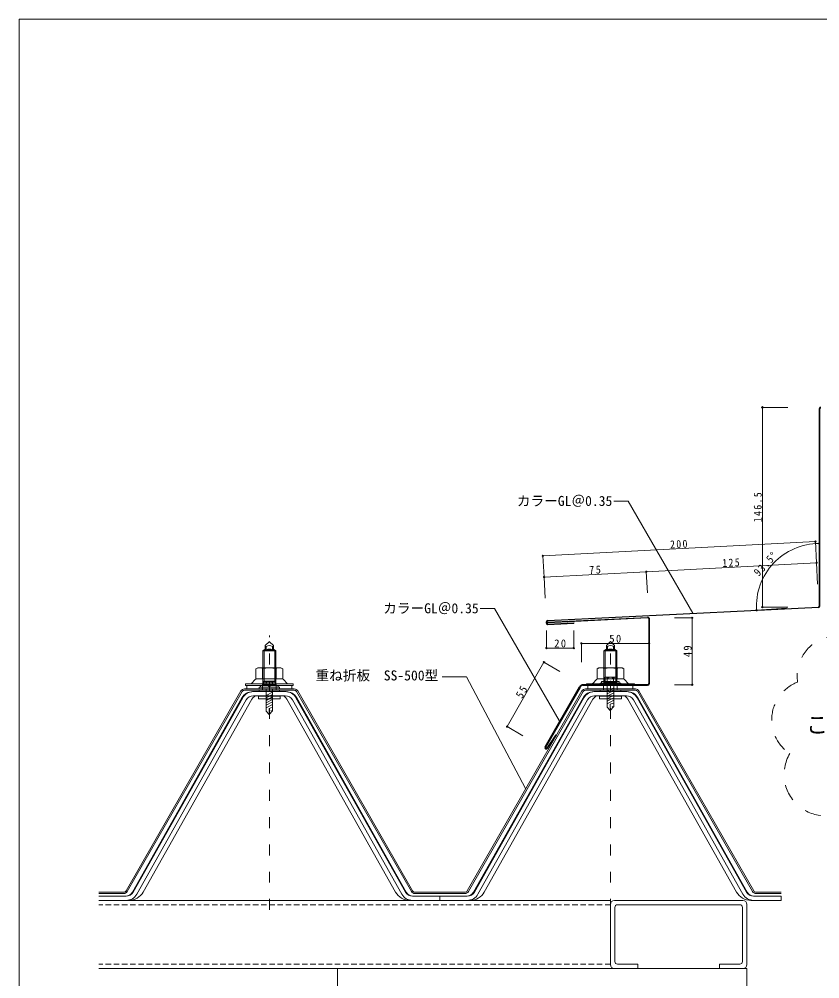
# Model space of a CAD drawing. Units: millimetres at full size. Extents: x -818 to 4206, y -602 to 594.
# Drawn here: x 864 to 1451, y -138 to 565 of the extents above; entities that cross this region are included whole.
import ezdxf
from ezdxf.enums import TextEntityAlignment as Align

# ---------------------------------------------------------------- set-up
doc = ezdxf.new("R2010")
doc.units = ezdxf.units.MM
doc.header["$LTSCALE"] = 2
doc.header["$PDMODE"] = 32
doc.header["$PDSIZE"] = 1
for name, pattern in [('DASHED2', [3, 2, -1]), ('DASHED_SPACED', [12, 6, -6]), ('USER3', [10, 4, -6])]:
    doc.linetypes.add(name, pattern=pattern)
for name, color, linetype, lineweight in [('0-4_壁', 7, 'Continuous', 18), ('5-1_寸法', 5, 'Continuous', 13), ('F-A_F-Aﾚｲﾔ', 4, 'Continuous', 18)]:
    doc.layers.add(name, color=color, linetype=linetype, lineweight=lineweight)
doc.styles.add('ＭＳ ゴシック', font='')
doc.styles.get('ＭＳ ゴシック').set_extended_font_data('MS Gothic')

# ---------------------------------------------------------------- blocks, each defined once
blk = doc.blocks.new('A$C6655204a')
at = {"layer": '0-4_壁'}
blk.add_lwpolyline([(13326.73, -16574.62), (13326.73, -2645.93), (-7158.73, -2645.93), (-7158.73, -16574.62)], close=True, dxfattribs=at)
blk = doc.blocks.new('鈑金ビス')
at = {"layer": '5-1_寸法', "color": 7, "lineweight": 18}
for p, q in [((3.654, 9.329), (-3.274, 9.329)), ((-2.119, 6.129), (-2.119, 8.129)), ((2.5, 6.129), (2.5, 8.129)), ((-7.29, 4.929), (6.67, 4.929)), ((7.67, 4.929), (-6.29, 4.929)), ((-2.21, 4.929), (0.19, 4.929)), ((-2.21, -12.257), (-2.21, 3.729)), ((-2.21, 1.449), (2.55, -1.058)), ((-0.41, 6.129), (-0.088, 4.929)), ((0.79, 4.929), (0.469, 6.129)), ((2.55, -12.543), (2.55, 3.729)), ((7.67, 3.729), (7.67, 4.929)), ((-2.21, -0.359), (2.55, -2.866)), ((-2.21, -2.167), (2.55, -4.675)), ((-2.21, -3.976), (2.55, -6.483)), ((-2.21, -5.784), (2.55, -8.291)), ((-2.21, -7.593), (2.55, -10.1)), ((0.309, -15.135), (-2.21, -12.257)), ((0.309, -10.559), (-2.091, -9.642)), ((-1.43, -12.52), (-1.715, -12.801)), ((0.309, -15.135), (0.309, -10.559)), ((0.309, -15.135), (2.55, -12.543))]:
    blk.add_line(p, q, dxfattribs=at)
for points in [[(-4.429, 8.129), (-4.429, 6.129), (4.809, 6.129), (4.809, 8.129)], [(-7.29, 4.929), (-7.29, 3.729), (7.67, 3.729)], [(6.67, 4.929), (6.67, 6.129), (-6.29, 6.129), (-6.29, 4.929)], [(-1.288, -12.38), (-1.002, -12.099), (-1.288, -12.38)]]:
    blk.add_lwpolyline(points, dxfattribs=at)
for centre, radius, start, end in [((-3.274, 8.173), 1.156, 357.79578, 182.20424), ((0.19, 6.507), 2.822, 35.08586, 144.91416), ((3.654, 8.173), 1.156, 357.79578, 182.20424)]:
    blk.add_arc(centre, radius, start, end, dxfattribs=at)

msp = doc.modelspace()

# ---------------------------------------------------------------- linework, layer by layer
at = {"layer": '5-1_寸法', "color": 3}
for p, q in [((1408.443, 280.966), (1427.186, 280.966)), ((1408.443, 280.966), (1427.186, 280.966)), ((1408.443, 280.966), (1408.443, 134.498)), ((1247.646, 172.111), (1447.347, 182.577)), ((1450.133, 159.272), (1450.133, 181.152)), ((1247.646, 172.111), (1248.462, 156.546)), ((1323.359, 160.471), (1448.163, 167.012)), ((1448.163, 167.012), (1448.979, 151.447)), ((1248.462, 156.546), (1323.359, 160.471)), ((1248.462, 156.546), (1249.278, 140.981)), ((1323.359, 160.471), (1324.175, 144.907)), ((1323.359, 160.471), (1324.175, 144.907)), ((1408.443, 134.498), (1427.186, 134.498)), ((1408.443, 134.498), (1427.186, 134.498)), ((1357.087, 126.685), (1344.039, 126.685)), ((1357.087, 77.577), (1357.087, 126.685)), ((1426.055, 133.642), (1404.218, 132.277)), ((1250.182, 104.527), (1250.182, 117.475)), ((1270.256, 104.527), (1270.256, 117.475)), ((1275.828, 107.961), (1275.828, 94.077)), ((1275.828, 107.961), (1325.392, 107.961)), ((1325.392, 107.961), (1325.392, 94.077)), ((1270.256, 104.527), (1250.182, 104.527)), ((1221.336, 46.991), (1248.417, 94.087)), ((1248.417, 94.087), (1260.064, 87.39)), ((1357.087, 77.577), (1344.039, 77.577)), ((1221.336, 46.991), (1232.983, 40.293))]:
    msp.add_line(p, q, dxfattribs=at)
at = {"layer": '5-1_寸法', "color": 2, "lineweight": 25}
for p, q in [((1450.133, 279.995), (1450.133, 135.147)), ((1450.483, 135.147), (1450.483, 279.995)), ((1251.132, 124.773), (1449.515, 134.498)), ((1449.532, 134.148), (1251.149, 124.423)), ((1251.197, 123.45), (1324.326, 127.034)), ((1324.343, 126.685), (1251.214, 123.1)), ((1250.231, 122.726), (1250.182, 123.725)), ((1250.581, 122.744), (1250.532, 123.742)), ((1251.214, 123.1), (1251.197, 123.45)), ((1251.262, 122.126), (1270.239, 123.056)), ((1251.279, 121.777), (1270.256, 122.707)), ((1270.239, 123.056), (1270.256, 122.707)), ((1325.392, 78.577), (1325.392, 125.686)), ((1325.742, 78.577), (1325.742, 125.686)), ((1324.392, 77.577), (1277.129, 77.577)), ((1249.263, 32.078), (1274.528, 76.071)), ((1274.831, 75.897), (1249.567, 31.904)), ((1277.129, 77.227), (1324.392, 77.227)), ((1250.998, 31.082), (1257.67, 40.693))]:
    msp.add_line(p, q, dxfattribs=at)
at = {"layer": '5-1_寸法', "color": 4}
for p, q in [((1299.615, 212.137), (1310.111, 212.137)), ((1357.539, 129.989), (1310.111, 212.137)), ((1201.679, 133.447), (1212.175, 133.447)), ((1259.603, 51.3), (1212.175, 133.447)), ((1038.633, 89.977), (1037.318, 89.218)), ((1037.318, 81.977), (1037.318, 89.218)), ((1038.633, 89.977), (1055.633, 89.977)), ((1042.226, 81.977), (1042.226, 89.565)), ((1052.041, 81.977), (1052.041, 89.565)), ((1055.633, 89.977), (1056.948, 89.218)), ((1056.948, 81.977), (1056.948, 89.218)), ((1288.633, 89.977), (1287.318, 89.218)), ((1287.318, 81.977), (1287.318, 89.218)), ((1288.633, 89.977), (1305.633, 89.977)), ((1292.226, 81.977), (1292.226, 89.565)), ((1302.041, 81.977), (1302.041, 89.565)), ((1305.633, 89.977), (1306.948, 89.218)), ((1306.948, 81.977), (1306.948, 89.218)), ((1047.133, 78.377), (1029.633, 78.377)), ((1029.633, 76.977), (1029.633, 78.377)), ((1034.612, 78.931), (1036.345, 80.938)), ((1037.318, 81.977), (1056.948, 81.977)), ((1047.133, 78.377), (1064.633, 78.377)), ((1059.655, 78.931), (1057.921, 80.938)), ((1064.633, 76.977), (1064.633, 78.377)), ((1297.133, 78.377), (1279.633, 78.377)), ((1279.633, 76.977), (1279.633, 78.377)), ((1284.612, 78.931), (1286.345, 80.938)), ((1287.318, 81.977), (1306.948, 81.977)), ((1297.133, 78.377), (1314.633, 78.377)), ((1309.655, 78.931), (1307.921, 80.938)), ((1314.633, 76.977), (1314.633, 78.377)), ((1047.133, 76.977), (1029.633, 76.977)), ((1047.133, 76.977), (1064.633, 76.977)), ((1047.133, 74.577), (1063.633, 74.577)), ((1063.633, 74.577), (1063.633, 76.977)), ((1297.133, 76.977), (1279.633, 76.977)), ((1297.133, 76.977), (1314.633, 76.977)), ((1297.133, 74.577), (1313.633, 74.577)), ((1313.633, 74.577), (1313.633, 76.977))]:
    msp.add_line(p, q, dxfattribs=at)
at = {"layer": '5-1_寸法', "linetype": 'USER3', "lineweight": 9}
for p, q in [((1047.133, -87.423), (1047.133, 113.701)), ((1297.133, -87.423), (1297.133, 113.701))]:
    msp.add_line(p, q, dxfattribs=at)
at = {"layer": '5-1_寸法', "lineweight": 9}
for p, q in [((1046.921, 109.189), (1044.133, 106.401)), ((1044.133, 106.401), (1044.133, 103.137)), ((1044.883, 105.601), (1044.133, 105.601)), ((1044.883, 105.601), (1044.883, 103.137)), ((1047.345, 109.189), (1050.133, 106.401)), ((1050.133, 105.601), (1049.383, 105.601)), ((1049.383, 105.601), (1049.383, 103.137)), ((1050.133, 106.401), (1050.133, 103.137)), ((1296.921, 109.189), (1294.133, 106.401)), ((1294.133, 106.401), (1294.133, 103.137)), ((1294.883, 105.601), (1294.133, 105.601)), ((1294.883, 105.601), (1294.883, 103.137)), ((1297.345, 109.189), (1300.133, 106.401)), ((1300.133, 105.601), (1299.383, 105.601)), ((1299.383, 105.601), (1299.383, 103.137)), ((1300.133, 106.401), (1300.133, 103.137)), ((1044.133, 103.777), (1042.368, 102.365)), ((1051.898, 102.365), (1042.368, 102.365)), ((1042.368, 78.114), (1042.368, 102.365)), ((1043.228, 79.604), (1043.228, 103.053)), ((1050.933, 103.137), (1043.333, 103.137)), ((1050.133, 103.777), (1051.898, 102.365)), ((1051.038, 79.604), (1051.038, 103.053)), ((1051.898, 78.114), (1051.898, 102.365)), ((1294.133, 103.777), (1292.368, 102.365)), ((1301.898, 102.365), (1292.368, 102.365)), ((1292.368, 78.114), (1292.368, 102.365)), ((1293.228, 79.604), (1293.228, 103.053)), ((1300.933, 103.137), (1293.333, 103.137)), ((1300.133, 103.777), (1301.898, 102.365)), ((1301.038, 79.604), (1301.038, 103.053)), ((1301.898, 78.114), (1301.898, 102.365)), ((1042.133, 77.879), (1042.368, 78.114)), ((1052.133, 77.879), (1042.133, 77.879)), ((1042.133, 77.879), (1042.133, 73.577)), ((1051.898, 79.604), (1042.368, 79.604)), ((1042.368, 78.114), (1043.228, 79.604)), ((1047.133, 78.114), (1042.368, 78.114)), ((1047.133, 78.114), (1051.898, 78.114)), ((1051.898, 78.114), (1051.038, 79.604)), ((1052.133, 77.879), (1051.898, 78.114)), ((1052.133, 77.879), (1052.133, 73.577)), ((1292.133, 77.879), (1292.368, 78.114)), ((1302.133, 77.879), (1292.133, 77.879)), ((1292.133, 77.879), (1292.133, 73.577)), ((1301.898, 79.604), (1292.368, 79.604)), ((1292.368, 78.114), (1293.228, 79.604)), ((1297.133, 78.114), (1292.368, 78.114)), ((1297.133, 78.114), (1301.898, 78.114)), ((1301.898, 78.114), (1301.038, 79.604)), ((1302.133, 77.879), (1301.898, 78.114)), ((1302.133, 77.879), (1302.133, 73.577)), ((1034.893, 72.577), (1059.373, 72.577)), ((1039.633, 73.577), (1054.633, 73.577)), ((1039.633, 73.077), (1039.633, 73.577)), ((1054.633, 73.077), (1054.633, 73.577)), ((1284.893, 72.577), (1309.373, 72.577)), ((1289.633, 73.577), (1304.633, 73.577)), ((1289.633, 73.077), (1289.633, 73.577)), ((1304.633, 73.077), (1304.633, 73.577)), ((946.854, -74.368), (1027.052, 67.994)), ((1027.626, 67.994), (947.428, -74.368)), ((950.042, -75.84), (1030.239, 66.522)), ((954.69, -74.313), (1034.314, 67.031)), ((1047.133, 69.577), (1035.467, 69.577)), ((1039.133, 67.577), (1039.133, 69.277)), ((1047.133, 69.277), (1039.433, 69.277)), ((1047.133, 67.277), (1039.433, 67.277)), ((1041.533, 69.277), (1041.533, 69.577)), ((1046.7, 69.577), (1046.527, 69.277)), ((1047.133, 69.577), (1058.8, 69.577)), ((1054.833, 69.277), (1047.133, 69.277)), ((1047.133, 67.277), (1054.833, 67.277)), ((1047.566, 69.577), (1047.739, 69.277)), ((1052.733, 69.277), (1052.733, 69.577)), ((1055.133, 67.577), (1055.133, 69.277)), ((1139.576, -74.313), (1059.953, 67.031)), ((1144.225, -75.84), (1064.027, 66.522)), ((1066.641, 67.994), (1146.838, -74.368)), ((1147.412, -74.368), (1067.215, 67.994)), ((1196.854, -74.368), (1277.052, 67.994)), ((1277.626, 67.994), (1197.428, -74.368)), ((1200.042, -75.84), (1280.239, 66.522)), ((1204.69, -74.313), (1284.314, 67.031)), ((1297.133, 69.577), (1285.467, 69.577)), ((1289.133, 67.577), (1289.133, 69.277)), ((1297.133, 69.277), (1289.433, 69.277)), ((1297.133, 67.277), (1289.433, 67.277)), ((1291.533, 69.277), (1291.533, 69.577)), ((1296.7, 69.577), (1296.527, 69.277)), ((1297.133, 69.577), (1308.8, 69.577)), ((1304.833, 69.277), (1297.133, 69.277)), ((1297.133, 67.277), (1304.833, 67.277)), ((1297.566, 69.577), (1297.739, 69.277)), ((1302.733, 69.277), (1302.733, 69.577)), ((1305.133, 67.577), (1305.133, 69.277)), ((1389.576, -74.313), (1309.953, 67.031)), ((1394.225, -75.84), (1314.027, 66.522)), ((1316.641, 67.994), (1396.838, -74.368)), ((1397.412, -74.368), (1317.215, 67.994)), ((922.133, -77.423), (942.201, -77.423)), ((944.235, -80.423), (922.133, -80.423)), ((1150.032, -80.423), (1172.133, -80.423)), ((1172.133, -77.423), (1152.066, -77.423)), ((1172.133, -77.423), (1192.201, -77.423)), ((1172.133, -77.423), (1172.133, -80.423)), ((1194.235, -80.423), (1172.133, -80.423)), ((1400.032, -80.423), (1422.133, -80.423)), ((1422.133, -77.423), (1402.066, -77.423)), ((1422.133, -77.423), (1422.133, -80.423))]:
    msp.add_line(p, q, dxfattribs=at)
at = {"layer": '5-1_寸法', "color": 1, "lineweight": 18}
for p, q in [((1026.267, 73.076), (942.135, -73.423)), ((1027.133, 72.576), (943.001, -73.923)), ((1065.4, 74.577), (1028.866, 74.577)), ((1065.4, 73.577), (1028.866, 73.577)), ((1151.265, -73.923), (1067.133, 72.576)), ((1152.131, -73.423), (1067.999, 73.076)), ((1276.267, 73.076), (1192.135, -73.423)), ((1277.133, 72.576), (1193.001, -73.923)), ((1315.4, 74.577), (1278.866, 74.577)), ((1315.4, 73.577), (1278.866, 73.577)), ((1401.265, -73.923), (1317.133, 72.576)), ((1402.131, -73.423), (1317.999, 73.076)), ((940.404, -74.423), (922.133, -74.423)), ((940.4, -74.423), (922.133, -74.423)), ((940.404, -75.423), (922.133, -75.423)), ((1172.133, -74.423), (1153.862, -74.423)), ((1172.133, -75.423), (1153.862, -75.423)), ((1190.404, -74.423), (1172.133, -74.423)), ((1190.4, -74.423), (1172.133, -74.423)), ((1190.404, -75.423), (1172.133, -75.423)), ((1422.133, -74.423), (1403.862, -74.423)), ((1422.133, -75.423), (1403.862, -75.423))]:
    msp.add_line(p, q, dxfattribs=at)
at = {"layer": '5-1_寸法', "color": 8, "lineweight": 18}
for p, q in [((1297.133, -80.423), (922.133, -80.423)), ((1297.133, -127.423), (1297.133, -83.423)), ((1300.133, -80.423), (1394.133, -80.423)), ((1391.933, -83.623), (1302.333, -83.623)), ((1397.133, -127.423), (1397.133, -83.423)), ((1300.333, -125.223), (1300.333, -85.623)), ((1393.933, -125.223), (1393.933, -85.623)), ((1297.133, -130.423), (922.145, -130.423)), ((1300.133, -130.423), (1317.133, -130.423)), ((1302.333, -127.223), (1317.133, -127.223)), ((1317.133, -127.223), (1317.133, -130.423)), ((1377.133, -127.223), (1377.133, -130.423)), ((1391.933, -127.223), (1377.133, -127.223)), ((1394.133, -130.423), (1377.133, -130.423))]:
    msp.add_line(p, q, dxfattribs=at)
at = {"layer": '5-1_寸法', "color": 8, "linetype": 'DASHED2', "lineweight": 18}
for p, q in [((1297.133, -83.623), (922.133, -83.623)), ((1297.133, -127.223), (922.145, -127.223))]:
    msp.add_line(p, q, dxfattribs=at)
at = {"layer": '5-1_寸法', "color": 3}
msp.add_lwpolyline([(1447.347, 182.577), (1448.163, 167.012), (1448.979, 151.447)], dxfattribs=at)
at = {"layer": '5-1_寸法', "color": 4}
for points in [[(1047.133, 74.577), (1030.633, 74.577), (1030.633, 76.977)], [(1297.133, 74.577), (1280.633, 74.577), (1280.633, 76.977)]]:
    msp.add_lwpolyline(points, dxfattribs=at)
at = {"layer": '5-1_寸法', "color": 2, "lineweight": 25}
msp.add_lwpolyline([(1250.693, 31.257), (1257.382, 40.892), (1257.67, 40.693)], dxfattribs=at)
at = {"layer": '5-1_寸法', "color": 7, "lineweight": 18}
for points in [[(1229.133, -145.423), (1097.133, -145.423), (1097.133, -130.423), (1397.133, -130.423)], [(1397.133, -130.423), (1397.133, -145.423), (1265.133, -145.423)]]:
    msp.add_lwpolyline(points, dxfattribs=at)
at = {"layer": '5-1_寸法', "color": 2, "lineweight": 25}
for centre, radius, start, end in [((1451.133, 279.995), 1, 76.04412, 180), ((1451.133, 279.995), 0.65, 76.04412, 180), ((1449.483, 135.147), 0.65, 272.80637, 0), ((1449.483, 135.147), 1, 272.80637, 0), ((1324.392, 125.686), 1.35, 0, 92.80637), ((1324.392, 125.686), 1, 0, 92.80637), ((1251.181, 123.774), 1, 92.80637, 182.80637), ((1251.23, 122.775), 1, 182.80637, 272.80637), ((1251.181, 123.774), 0.65, 92.80637, 182.80637), ((1251.23, 122.775), 0.65, 182.80637, 272.80637), ((1277.129, 74.577), 3, 90, 150.13199), ((1324.392, 78.577), 1, 270, 0), ((1324.392, 78.577), 1.35, 270, 0), ((1277.129, 74.577), 2.65, 90, 150.13199), ((1250.131, 31.58), 1, 150.13199, 234.27972), ((1250.131, 31.58), 0.65, 150.13199, 245.98427), ((1250.131, 31.58), 1, 234.27972, 240.13199), ((1250.131, 31.58), 1, 240.13199, 245.98427), ((1250.131, 31.58), 1, 245.98427, 330.13199), ((1250.131, 31.58), 0.65, 245.98427, 330.13199)]:
    msp.add_arc(centre, radius, start, end, dxfattribs=at)
at = {"layer": '5-1_寸法', "color": 3}
msp.add_arc((1450.133, 135.147), 46.005, 90, 183.57629, dxfattribs=at)
at = {"layer": '5-1_寸法', "lineweight": 9}
for centre, radius, start, end in [((1047.133, 102.837), 3.564, 50.85375, 129.14625), ((1047.133, 108.977), 0.3, 45, 135), ((1297.133, 102.837), 3.564, 50.85375, 129.14625), ((1297.133, 108.977), 0.3, 45, 135), ((1047.133, 99.502), 4.275, 58.24378, 121.75622), ((1297.133, 99.502), 4.275, 58.24378, 121.75622), ((1034.893, 63.577), 9, 90, 150.60599), ((1035.467, 63.577), 9, 90, 150.60599), ((1040.133, 73.077), 0.5, 180, 270), ((1054.133, 73.077), 0.5, 270, 0), ((1058.8, 63.577), 9, 29.39401, 90), ((1059.373, 63.577), 9, 29.39401, 90), ((1284.893, 63.577), 9, 90, 150.60599), ((1285.467, 63.577), 9, 90, 150.60599), ((1290.133, 73.077), 0.5, 180, 270), ((1304.133, 73.077), 0.5, 270, 0), ((1308.8, 63.577), 9, 29.39401, 90), ((1309.373, 63.577), 9, 29.39401, 90), ((1035.467, 63.577), 6, 90, 150.60599), ((1038.67, 64.577), 5, 90, 150.60599), ((1039.433, 69.277), 0.3, 90, 180), ((1040.133, 69.277), 1, 162.5424, 180), ((1039.433, 68.977), 0.3, 90, 180), ((1039.433, 67.577), 0.3, 180, 270), ((1054.833, 69.277), 0.3, 0, 90), ((1054.833, 68.977), 0.3, 0, 90), ((1054.833, 67.577), 0.3, 270, 0), ((1054.133, 69.277), 1, 0, 17.4576), ((1055.596, 64.577), 5, 29.39401, 90), ((1058.8, 63.577), 6, 29.39401, 90), ((1285.467, 63.577), 6, 90, 150.60599), ((1288.67, 64.577), 5, 90, 150.60599), ((1289.433, 69.277), 0.3, 90, 180), ((1290.133, 69.277), 1, 162.5424, 180), ((1289.433, 68.977), 0.3, 90, 180), ((1289.433, 67.577), 0.3, 180, 270), ((1304.833, 69.277), 0.3, 0, 90), ((1304.833, 68.977), 0.3, 0, 90), ((1304.833, 67.577), 0.3, 270, 0), ((1304.133, 69.277), 1, 0, 17.4576), ((1305.596, 64.577), 5, 29.39401, 90), ((1308.8, 63.577), 6, 29.39401, 90), ((941.627, -71.423), 6, 270, 330.60599), ((942.201, -71.423), 6, 270, 330.60599), ((942.201, -71.423), 9, 270, 330.60599), ((944.235, -68.423), 12, 270, 330.60599), ((1150.032, -68.423), 12, 209.39401, 270), ((1152.066, -71.423), 9, 209.39401, 270), ((1152.066, -71.423), 6, 209.39401, 270), ((1152.64, -71.423), 6, 209.39401, 270), ((1191.627, -71.423), 6, 270, 330.60599), ((1192.201, -71.423), 6, 270, 330.60599), ((1192.201, -71.423), 9, 270, 330.60599), ((1194.235, -68.423), 12, 270, 330.60599), ((1400.032, -68.423), 12, 209.39401, 270), ((1402.066, -71.423), 9, 209.39401, 270), ((1402.066, -71.423), 6, 209.39401, 270), ((1402.64, -71.423), 6, 209.39401, 270)]:
    msp.add_arc(centre, radius, start, end, dxfattribs=at)
at = {"layer": '5-1_寸法', "color": 4}
for centre, radius, start, end in [((1040.125, 84.411), 5.566, 67.82073, 120.2784), ((1047.133, 60.532), 29.445, 80.40598, 99.59402), ((1054.142, 84.411), 5.566, 59.7216, 112.17927), ((1290.125, 84.411), 5.566, 67.82073, 120.2784), ((1297.133, 60.532), 29.445, 80.40598, 99.59402), ((1304.142, 84.411), 5.566, 59.7216, 112.17927), ((1033.401, 79.977), 1.6, 270, 319.18321), ((1038.616, 78.977), 3, 90, 139.18321), ((1055.651, 78.977), 3, 40.81679, 90), ((1060.866, 79.977), 1.6, 220.81679, 270), ((1283.401, 79.977), 1.6, 270, 319.18321), ((1288.616, 78.977), 3, 90, 139.18321), ((1305.651, 78.977), 3, 40.81679, 90), ((1310.866, 79.977), 1.6, 220.81679, 270)]:
    msp.add_arc(centre, radius, start, end, dxfattribs=at)
at = {"layer": '5-1_寸法', "color": 1, "lineweight": 18}
for centre, radius, start, end in [((1028.866, 71.577), 3, 89.98346, 150.01615), ((1028.865, 71.577), 2, 89.97576, 150.02524), ((1065.401, 71.577), 3, 29.98923, 90.01224), ((1065.401, 71.577), 2, 29.98385, 90.01829), ((1278.866, 71.577), 3, 89.98346, 150.01615), ((1278.865, 71.577), 2, 89.97576, 150.02524), ((1315.401, 71.577), 3, 29.98923, 90.01224), ((1315.401, 71.577), 2, 29.98385, 90.01829), ((940.403, -72.423), 2, 270.01378, 329.98587), ((940.403, -72.423), 3, 270.01857, 329.97914), ((1153.863, -72.423), 3, 210.01985, 269.97743), ((1153.863, -72.423), 2, 210.01312, 269.98397), ((1190.403, -72.423), 2, 270.01378, 329.98587), ((1190.403, -72.423), 3, 270.01857, 329.97914), ((1403.863, -72.423), 3, 210.01985, 269.97743), ((1403.863, -72.423), 2, 210.01312, 269.98397)]:
    msp.add_arc(centre, radius, start, end, dxfattribs=at)
at = {"layer": '5-1_寸法', "color": 8, "lineweight": 18}
for centre, radius, start, end in [((1300.133, -83.423), 3, 90, 180), ((1302.333, -85.623), 2, 90, 180), ((1391.933, -85.623), 2, 0, 90), ((1394.133, -83.423), 3, 0, 90), ((1302.333, -125.223), 2, 180, 270), ((1391.933, -125.223), 2, 270, 0), ((1300.133, -127.423), 3, 180, 270), ((1394.133, -127.423), 3, 270, 0)]:
    msp.add_arc(centre, radius, start, end, dxfattribs=at)
at = {"layer": '5-1_寸法', "color": 3}
for p in [(1408.443, 280.966), (1447.347, 182.577), (1450.133, 181.152), (1247.646, 172.111), (1448.163, 167.012), (1248.462, 156.546), (1323.359, 160.471), (1408.443, 134.498), (1357.087, 126.685), (1404.218, 132.277), (1275.828, 107.961), (1325.392, 107.961), (1250.182, 104.527), (1270.256, 104.527), (1248.417, 94.087), (1357.087, 77.577), (1221.336, 46.991)]:
    msp.add_point(p, dxfattribs=at)
at = {"layer": 'F-A_F-Aﾚｲﾔ', "lineweight": 13}
msp.add_lwpolyline([(1173.74, 83.363), (1191.623, 83.363), (1234.935, 1.512)], dxfattribs=at)
at = {"layer": 'F-A_F-Aﾚｲﾔ', "color": 1, "linetype": 'DASHED_SPACED'}
for centre, radius, start, end in [((1463.493, 83.911), 29.548, 36.02563, 188.43369), ((1445.065, 51.862), 29.746, 111.28967, 236.2898), ((1454.68, 11.799), 30.284, 149.61451, 309.96157)]:
    msp.add_arc(centre, radius, start, end, dxfattribs=at)

# ---------------------------------------------------------------- block references
at = {"layer": '5-1_寸法', "xscale": -1}
for p in [(1047.323, 70.848), (1297.323, 73.848)]:
    msp.add_blockref('鈑金ビス', p, dxfattribs=at)
at = {"layer": 'F-A_F-Aﾚｲﾔ', "xscale": 0.08, "yscale": 0.08}
msp.add_blockref('A$C6655204a', (1436.495, 777.16), dxfattribs=at)

# ---------------------------------------------------------------- texts
at = {"layer": '5-1_寸法', "color": 3, "style": 'ＭＳ ゴシック'}
for s, p in [('カラーGL＠0.35', (1228.55, 206.514)), ('カラーGL＠0.35', (1130.613, 127.824)), ('重ね折板\u3000SS-500型', (1080.987, 78.587))]:
    msp.add_text(s, height=7.331, dxfattribs=at).set_placement(p, align=Align.BOTTOM_LEFT)
at = {"layer": '5-1_寸法', "color": 1, "style": 'ＭＳ ゴシック', "width": 0.95}
msp.add_text('こちらの木工事の納まりが不明です', height=12.32, dxfattribs=at).set_placement((1440.534, 38.526), align=Align.BOTTOM_LEFT)
at = {"layer": '5-1_寸法', "color": 7, "char_height": 5.865, "attachment_point": 7, "style": 'ＭＳ ゴシック'}
for s, insert, rotation in [('\\T1.28;\\W0.9;146.5', (1408.043, 196.732), 90), ('\\T1.27;\\W0.9;200', (1340.985, 177.403), 3), ('\\T1.27;\\W0.9;125', (1379.249, 163.801), 3), ('\\T1.23;\\W0.9;93.5°', (1405.847, 156.654), 46.788), ('\\T1.27;\\W0.95;75', (1281.646, 158.686), 3), ('\\T1.27;\\W0.95;49', (1356.687, 97.881), 90), ('\\T1.27;\\W0.95;55', (1232.411, 67.054), 60.1)]:
    msp.add_mtext(s, dxfattribs=dict(at, insert=insert, rotation=rotation))
for s, insert in [('\\T1.27;\\W0.95;50', (1296.36, 108.361)), ('\\T1.27;\\W0.95;20', (1255.969, 104.927))]:
    msp.add_mtext(s, dxfattribs=dict(at, insert=insert))

doc.saveas('drawing.dxf')
